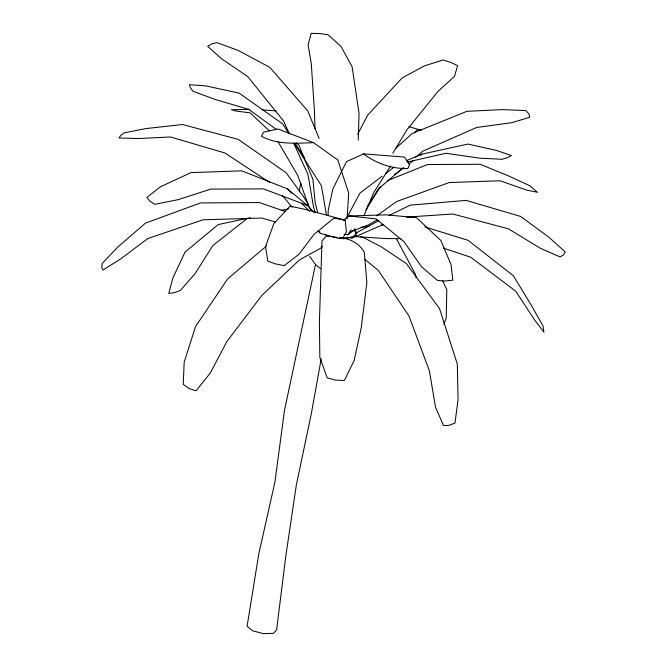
<?xml version="1.0" encoding="UTF-8"?>
<svg xmlns="http://www.w3.org/2000/svg" width="667" height="667" viewBox="0 0 667 667"><rect width="100%" height="100%" fill="white"/><g stroke="black" fill="none" stroke-linecap="round" stroke-linejoin="round"><path stroke-width="1" d="M328.122 215.516L328.206 210.338L332.825 189.078L346.498 161.656L363.557 153.877L404.369 157.062L409.663 164.324L407.862 168.526C391.829 168.976 376.338 163.473 363.557 153.877M358.221 140.212L359.063 113.365L352.084 66.75L341.037 46.432L328.081 34.792L319.852 33.542L311.256 33.35L308.104 44.822L311.272 63.573L314.365 109.888L314.999 128.564M347.073 218.843L348.691 193.013L337.802 159.963L313.54 142.671L277.914 128.964L263.39 132.183L261.497 136.268C277.414 144.989 296.056 143.238 313.54 142.671M299.316 191.646L299.958 186.56L301.284 183.817M321.211 358.754L311.339 413.582L296.331 485.059L285.659 557.053L276.605 629.973L273.328 633.35L263.323 633.65L252.46 630.707L247.098 626.246L258.838 553.668L274.871 482.349L284.517 410.197L315.508 264.557L309.738 256.42M363.849 215.908L373.879 192.279L390.637 166.016M443.78 324.087L446.198 318.434L446.798 289.603L442.404 280.298M347.132 217.042L359.98 193.088L382.233 176.138M357.712 134.2L367.759 115.058L402.101 77.964L424.437 65.883L443.088 59.963L451.242 62.573L457.604 65.691L454.485 76.371L437.727 91.671L406.778 130.065L392.838 153.185M367.167 206.953L378.389 188.903L403.01 167.992M365.891 209.822L380.565 186.418M347.657 234.809L351.284 229.765M354.969 228.573L353.752 230.24L348.116 234.709L344.064 234.392M414.382 132.833L417.2 129.815L421.152 130.273L408.879 126.605M322.453 246.465L320.293 248.424L299.441 259.913L261.839 295.439L226.78 341.671L210.363 372.936L196.006 390.829L188.944 388.419L183.258 384.392L184.167 362.306L195.531 326.572L227.614 278.906L266.425 246.073M395.539 148.516L412.373 133.383L466.983 111.306L502.368 109.605L525.996 110.58L528.939 113.982L529.681 117.267L511.964 122.661L476.563 127.505L422.861 151.134L415.716 157.204M247.174 218.526L212.948 245.431L194.922 273.829L180.34 290.478L174.379 292.663L168.751 293.422L172.895 277.922L185.009 252.126L218.201 224.571L250.35 217.717M385.526 173.628L393.772 167.35M394.656 174.537L403.802 167.734M408.788 164.024L413.773 160.313M420.418 155.361L422.086 154.127L467.926 144.064L496.256 150.383L511.397 155.553L507.429 157.67L502.101 159.296L479.806 158.179L445.839 153.277L406.887 162.164M343.472 220.16L349.166 215.966L386.326 214.832L416.508 217.667L440.895 240.529L451.059 264.699L452.826 280.157L445.231 281.015L437.544 280.44L421.627 266.858L403.952 241.654L376.055 218.893L349.166 215.966M376.722 215.808L396.623 201.526L449.266 182.55L500.05 180.774L526.396 190.02L537.427 192.279L529.473 185.576L508.846 176.046L480.24 164.299L427.572 164.507L387.252 180.715M377.38 219.835L368.426 224.837L350.125 231.966M378.781 220.677L357.737 232.108L351.717 238.286L383.175 224.529M388.894 215.616L410.188 205.169L466.083 200.392L520.568 216.408L548.841 237.177L565.216 251.909L563.373 255.094L560.03 256.887L540.478 248.349L508.454 228.848L452.818 214.015L406.278 217.134M406.27 160.722L422.086 154.127M339.912 238.703L343.247 237.402L346.39 231.908L345.164 220.185L304.802 209.263L290.02 206.22L273.837 223.578L265.533 246.607L267.792 261.039L275.288 263.849L284.209 265.649L298.858 254.385L313.965 234.434L333.967 218.109L345.164 220.185M343.605 238.886L356.486 235.801M281.366 210.355L288.486 208.846M361.172 227.339L369.343 226.271M381.582 224.837L383.608 224.729M339.845 238.052L352.318 237.677M400.984 238.661L386.635 238.578L356.095 236.685L355.077 229.99M249.808 109.405L231.449 109.73L235.835 111.03L250.142 112.856L269.351 130.874M262.006 109.905L276.071 110.88M337.327 237.469L326.438 235.926L321.986 240.87L319.393 321.819L319.843 357.387L327.189 377.822L335.284 380.082L344.372 380.498L354.152 360.513L361.247 327.764L366.867 282.708L364.274 252.159C359.213 243.288 349.408 238.019 339.303 237.752M338.919 238.427L319.993 233.308L318.126 230.882M275.513 222.028L261.764 218.059L203.118 219.793L147.799 238.528L120.544 258.996L102.985 270.018L101.784 267.267L102.209 263.532L117.234 247.565L145.456 223.12L200.55 202.926L259.413 202.56L285.443 211.556M424.796 226.913L468.134 240.337L513.407 275.805L531.391 305.369L543.071 326.055L543.913 332.183L534.217 319.393L515.749 291.204L470.702 257.212L443.497 248.141M360.213 236.552L364.782 238.202L381.366 246.873L406.361 263.59L439.52 308.579L457.32 364.057L458.062 399.641L454.994 423.036L449.074 425.371L443.488 425.538L435.443 406.912L429.381 370.744L408.921 315.908L378.264 270.327L364.682 259.288M307.47 205.503L263.465 188.878L210.789 189.095L178.047 199.683L154.794 204.31L149.742 201.075L146.873 197.449L160.288 186.868L190.979 172.62L241.771 170.835L287.544 188.928L307.47 205.503L314.457 212.798M318.309 231.291L320.135 232.174M324.696 234.384L329.256 236.585M269.676 182.458L224.954 153.001L170.469 136.985L138.052 138.553L119.051 137.977L120.794 135.368L124.27 132.841L146.198 128.539L182.583 124.537L238.219 139.37L286.16 172.778L303.051 195.973L308.546 204.602M276.38 129.448L248.649 109.33L215.399 99.541L193.122 91.296L190.228 87.602L189.42 84.692L205.911 85.893L239.078 93.122L282.7 123.895L288.844 133.5M296.373 143.105L298.783 144.956L312.856 179.231L315.191 202.643L317.667 212.731M353.969 230.182L357.087 232.775M315.508 264.557L320.385 268.609M309.496 211.181L301.659 203.302M287.544 188.928L291.779 193.238M282.374 195.431L292.063 207.12M294.289 143.363L321.377 185.601L326.371 214.607M294.989 143.105L304.486 157.946M278.147 141.929L297.832 175.629L308.362 205.436L310.83 209.78M396.365 238.611L415.549 274.504L416.05 277.522M289.486 134.034L283.475 120.894L247.715 76.563L221.519 58.763L207.712 46.331L211.739 43.914L216.992 42.663L238.077 50.375L269.802 67.35L307.67 110.805L319.118 138.436M293.78 143.413L307.954 174.379L313.457 206.628L315.174 212.323"/></g></svg>
